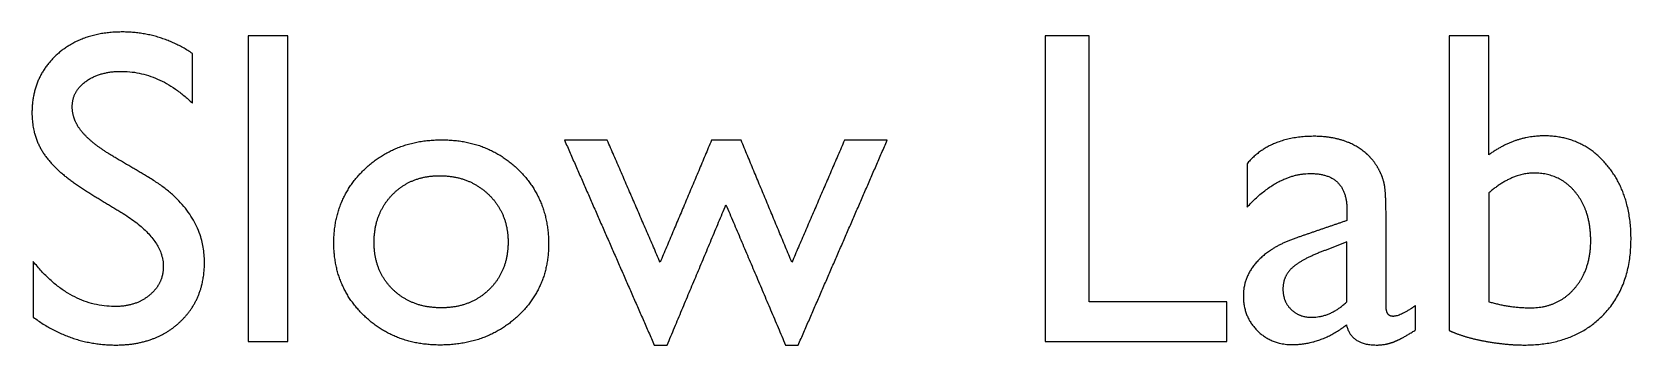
# Model space of a CAD drawing. Header units: millimetres. Extents: x 0.14 to 5.37, y 0.16 to 1.18.
import ezdxf

# ---------------------------------------------------------------- set-up
doc = ezdxf.new("R2010")
doc.units = ezdxf.units.MM
doc.layers.add('Default', color=18, linetype='Continuous', true_color=0x000000)

msp = doc.modelspace()

# ---------------------------------------------------------------- linework, layer by layer
at = {"layer": 'Default'}
for p, q in [((4.9032, 1.1719), (4.7729, 1.1719)), ((4.7729, 1.1719), (4.7729, 0.2084)), ((4.9032, 0.7832), (4.9032, 1.1719))]:
    msp.add_line(p, q, dxfattribs=at)
for points, knots in [([(0.6634, 1.1145), (0.5589, 1.1848), (0.4336, 1.1848), (0.3026, 1.1848), (0.2207, 1.1111), (0.1387, 1.0374), (0.1387, 0.9193), (0.1387, 0.8405), (0.182, 0.78), (0.2253, 0.7195), (0.3277, 0.657)], [-10, -10, -10, -9, -9, -8, -8, -7, -7, -6, -6, -5, -5, -5]), ([(0.4105, 0.774), (0.3369, 0.8171), (0.3037, 0.8563), (0.2704, 0.8955), (0.2704, 0.9405), (0.2704, 0.9911), (0.3155, 1.0235), (0.3606, 1.056), (0.4308, 1.056), (0.5553, 1.056), (0.6634, 0.952)], [-16, -16, -16, -15, -15, -14, -14, -13, -13, -12, -12, -11, -11, -11]), ([(4.5016, 0.7875), (4.4372, 0.8434), (4.3306, 0.8434), (4.1881, 0.8434), (4.1122, 0.7539)], [-24, -24, -24, -23, -23, -22, -22, -22]), ([(4.7729, 0.2084), (4.8145, 0.1877), (4.885, 0.1741), (4.9555, 0.1605), (5.0192, 0.1605), (5.1781, 0.1605), (5.2729, 0.2546), (5.3678, 0.3487), (5.3678, 0.5077), (5.3678, 0.6558), (5.2883, 0.7503), (5.2089, 0.8448), (5.0836, 0.8448), (4.9877, 0.8448), (4.9032, 0.7832)], [-10, -10, -10, -9, -9, -8, -8, -7, -7, -6, -6, -5, -5, -4, -4, -3, -3, -3]), ([(1.4787, 0.8319), (1.327, 0.8319), (1.2264, 0.7356), (1.1258, 0.6394), (1.1258, 0.4948), (1.1258, 0.3516), (1.2253, 0.256), (1.3248, 0.1605), (1.473, 0.1605), (1.6262, 0.1605), (1.7271, 0.2546), (1.8281, 0.3487), (1.8281, 0.4912), (1.8281, 0.6379), (1.7286, 0.7349), (1.6291, 0.8319), (1.4787, 0.8319)], [-8, -8, -8, -7, -7, -6, -6, -5, -5, -4, -4, -3, -3, -2, -2, -1, -1, 0, 0, 0]), ([(4.5668, 0.5678), (4.5668, 0.6508), (4.5621, 0.6805), (4.5575, 0.7102), (4.5403, 0.7399), (4.5231, 0.7696), (4.5016, 0.7875)], [-27, -27, -27, -26, -26, -25, -25, -24, -24, -24]), ([(0.143, 0.2516), (0.2647, 0.1605), (0.4129, 0.1605), (0.5417, 0.1605), (0.6223, 0.2356), (0.7028, 0.3108), (0.7028, 0.4311), (0.7028, 0.6), (0.5198, 0.7093)], [-21, -21, -21, -20, -20, -19, -19, -18, -18, -17, -17, -17]), ([(1.4716, 0.7145), (1.3778, 0.7145), (1.3177, 0.653), (1.2575, 0.5914), (1.2575, 0.4962), (1.2575, 0.4017), (1.3191, 0.3419), (1.3807, 0.2822), (1.4773, 0.2822), (1.5732, 0.2822), (1.6344, 0.3427), (1.6956, 0.4031), (1.6956, 0.4976), (1.6956, 0.5914), (1.6319, 0.653), (1.5682, 0.7145), (1.4716, 0.7145)], [0, 0, 0, 1, 1, 2, 2, 3, 3, 4, 4, 5, 5, 6, 6, 7, 7, 8, 8, 8]), ([(4.1122, 0.6115), (4.2132, 0.7217), (4.3198, 0.7217), (4.4387, 0.7217), (4.4387, 0.6029)], [-21, -21, -21, -20, -20, -19, -19, -19]), ([(4.9032, 0.3022), (4.9698, 0.2822), (5.0399, 0.2822), (5.1266, 0.2822), (5.1813, 0.3437), (5.2361, 0.4053), (5.2361, 0.5019), (5.2361, 0.6), (5.1849, 0.6616), (5.1337, 0.7231), (5.0514, 0.7231), (4.9784, 0.7231), (4.9032, 0.6587)], [1, 1, 1, 2, 2, 3, 3, 4, 4, 5, 5, 6, 6, 7, 7, 7]), ([(0.4365, 0.5909), (0.5682, 0.509), (0.5682, 0.4177), (0.5682, 0.3614), (0.5235, 0.3239), (0.4787, 0.2865), (0.4115, 0.2865), (0.259, 0.2865), (0.143, 0.4334)], [-26, -26, -26, -25, -25, -24, -24, -23, -23, -22, -22, -22]), ([(4.2719, 0.5105), (4.1895, 0.4819), (4.1448, 0.4329), (4.1001, 0.3838), (4.1001, 0.3215), (4.1001, 0.2528), (4.1459, 0.2074), (4.1917, 0.1619), (4.2604, 0.1619), (4.3542, 0.1619), (4.4372, 0.2263)], [-17, -17, -17, -16, -16, -15, -15, -14, -14, -13, -13, -12, -12, -12]), ([(4.3513, 0.464), (4.2848, 0.4375), (4.2572, 0.4107), (4.2296, 0.3838), (4.2296, 0.3437), (4.2296, 0.3029), (4.2558, 0.2772), (4.2819, 0.2514), (4.3234, 0.2514), (4.3857, 0.2514), (4.4387, 0.3022)], [2, 2, 2, 3, 3, 4, 4, 5, 5, 6, 6, 7, 7, 7]), ([(4.6634, 0.2893), (4.6133, 0.2543), (4.5897, 0.2543), (4.5668, 0.2543), (4.5668, 0.2879)], [-8, -8, -8, -7, -7, -6, -6, -6]), ([(4.4372, 0.2263), (4.4523, 0.1605), (4.536, 0.1605), (4.5654, 0.1605), (4.5922, 0.1709), (4.619, 0.1812), (4.6634, 0.2099)], [-12, -12, -12, -11, -11, -10, -10, -9, -9, -9])]:
    msp.add_open_spline(points, degree=2, knots=knots, dxfattribs=at)
for points in [[(0.8452, 1.1719), (0.8452, 0.6719), (0.8452, 0.1719)], [(0.9755, 1.1719), (0.9104, 1.1719), (0.8452, 1.1719)], [(0.9755, 0.1719), (0.9755, 0.6719), (0.9755, 1.1719)], [(3.4523, 1.1719), (3.4523, 0.6719), (3.4523, 0.1719)], [(3.5954, 1.1719), (3.5238, 1.1719), (3.4523, 1.1719)], [(3.5954, 0.3022), (3.5954, 0.7371), (3.5954, 1.1719)], [(0.6634, 0.952), (0.6634, 1.0332), (0.6634, 1.1145)], [(2.0202, 0.8305), (1.9503, 0.8305), (1.8803, 0.8305)], [(1.8803, 0.8305), (2.027, 0.4955), (2.1736, 0.1605)], [(2.1928, 0.4311), (2.1065, 0.6308), (2.0202, 0.8305)], [(2.361, 0.8305), (2.2769, 0.6308), (2.1928, 0.4311)], [(2.4576, 0.8305), (2.4093, 0.8305), (2.361, 0.8305)], [(2.6237, 0.4311), (2.5406, 0.6308), (2.4576, 0.8305)], [(2.7957, 0.8305), (2.7097, 0.6308), (2.6237, 0.4311)], [(2.6445, 0.1605), (2.79, 0.4955), (2.9354, 0.8305)], [(2.9354, 0.8305), (2.8656, 0.8305), (2.7957, 0.8305)], [(0.5198, 0.7093), (0.4652, 0.7416), (0.4105, 0.774)], [(4.1122, 0.7539), (4.1122, 0.6827), (4.1122, 0.6115)], [(0.3277, 0.657), (0.3821, 0.624), (0.4365, 0.5909)], [(4.9032, 0.6587), (4.9032, 0.4805), (4.9032, 0.3022)], [(2.2159, 0.1605), (2.3121, 0.3899), (2.4082, 0.6193)], [(2.4082, 0.6193), (2.5056, 0.3899), (2.6029, 0.1605)], [(4.4387, 0.6029), (4.4387, 0.5853), (4.4387, 0.5678)], [(4.4387, 0.5678), (4.3553, 0.5392), (4.2719, 0.5105)], [(4.5668, 0.2879), (4.5668, 0.4278), (4.5668, 0.5678)], [(4.4387, 0.4976), (4.395, 0.4808), (4.3513, 0.464)], [(4.4387, 0.3022), (4.4387, 0.3999), (4.4387, 0.4976)], [(0.143, 0.4334), (0.143, 0.3425), (0.143, 0.2516)], [(4.0457, 0.3022), (3.8205, 0.3022), (3.5954, 0.3022)], [(4.0457, 0.1719), (4.0457, 0.2371), (4.0457, 0.3022)], [(4.6634, 0.2099), (4.6634, 0.2496), (4.6634, 0.2893)], [(0.8452, 0.1719), (0.9104, 0.1719), (0.9755, 0.1719)], [(2.1736, 0.1605), (2.1948, 0.1605), (2.2159, 0.1605)], [(2.6029, 0.1605), (2.6237, 0.1605), (2.6445, 0.1605)], [(3.4523, 0.1719), (3.749, 0.1719), (4.0457, 0.1719)]]:
    msp.add_open_spline(points, degree=2, dxfattribs=at)

doc.saveas('drawing.dxf')
